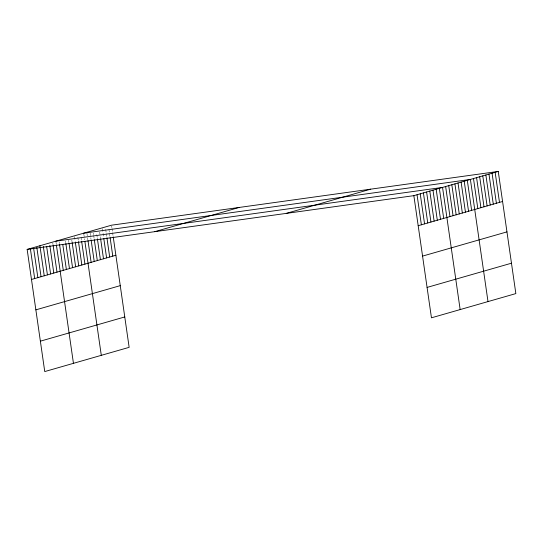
<?xml version="1.0" encoding="UTF-8"?>
<svg xmlns="http://www.w3.org/2000/svg" width="543" height="543" viewBox="0 0 543 543"><rect width="100%" height="100%" fill="white"/><g stroke="black" fill="none" stroke-linecap="round" stroke-linejoin="round"><path stroke-width="0.41" stroke-dasharray="2.71 2.04" d="M111.668 226.024L111.906 227.693M112.028 228.528L112.51 231.868M112.625 232.703L113.107 236.042M108.933 229.417L109.414 232.757M109.537 233.592L110.012 236.931M105.715 229.472L106.197 232.811M106.319 233.646L106.801 236.986M102.383 228.684L103.706 237.875M99.647 232.078L100.489 237.922M96.797 234.637L97.278 237.977M93.342 233.022L93.579 234.691M93.701 235.526L94.183 238.866M90.124 233.076L91.088 239.755M86.907 233.13L87.871 239.809M83.812 234.019L84.66 239.863M81.083 237.406L81.565 240.746M77.866 237.461L78.348 240.8M74.534 236.68L75.253 241.689M71.798 240.074L72.158 242.578M68.581 240.128L68.947 242.633M65.486 241.017L65.73 242.687M59.18 241.954L59.418 243.624M55.963 242.008L56.323 244.513M52.78 242.925L53.139 245.429"/><path stroke-width="0.81" d="M113.229 236.877L129.146 347.344L44.75 371.568L27.15 249.407L111.546 225.189L498.25 171.432L515.85 293.593L431.454 317.811L413.854 195.656L498.25 171.432M154.762 231.671L239.158 207.446M31.48 279.469L115.876 255.244M286.242 213.392L370.638 189.174M35.858 309.856L120.254 285.638M418.185 225.712L502.58 201.487M40.372 341.174L124.768 316.949M422.563 256.106L506.958 231.881M427.076 287.417L511.472 263.199M83.697 233.185L470.394 179.428L488.001 301.582M55.848 241.173L442.545 187.416L460.152 309.578M27.15 249.407L413.854 195.656M495.155 172.321L499.485 202.376M492.06 173.21L496.39 203.265M488.965 174.099L493.295 204.154M485.87 174.989L490.2 205.044M482.775 175.871L487.105 205.933M479.679 176.76L484.01 206.822M476.584 177.649L480.915 207.704M473.489 178.538L477.82 208.593M467.299 180.317L471.636 210.372M464.211 181.206L468.541 211.261M461.116 182.088L465.446 212.15M458.02 182.977L462.351 213.032M454.925 183.867L459.256 213.922M451.83 184.756L456.161 214.811M448.735 185.645L453.066 215.7M445.64 186.534L449.971 216.589M439.355 188.333L443.692 218.395M436.172 189.249L440.502 219.304M432.981 190.165L437.312 220.22M429.791 191.082L434.122 221.137M426.608 191.998L430.938 222.053M423.418 192.908L427.748 222.969M420.228 193.824L424.558 223.879M417.038 194.74L421.375 224.795M110.134 237.766L112.781 256.133M106.923 237.82L109.686 257.022M103.828 238.71L106.591 257.911M100.611 238.757L103.496 258.801M97.394 238.811L100.401 259.683M94.299 239.701L97.312 260.572M91.21 240.59L94.217 261.461M87.993 240.644L91.122 262.35M84.898 241.533L101.297 355.339M81.681 241.581L84.932 264.129M78.47 241.635L81.837 265.011M75.375 242.524L78.742 265.9M72.158 242.578L75.647 266.789M69.063 243.468L72.552 267.679M65.852 243.522L69.456 268.568M62.757 244.411L66.361 269.457M59.54 244.459L63.273 270.346M56.445 245.348L73.448 363.328M53.139 245.429L56.988 272.145M49.827 245.511L53.798 273.061M46.644 246.427L50.608 273.977M43.331 246.502L47.424 274.894M39.904 245.748L44.234 275.803M36.836 247.499L41.044 276.72M33.646 248.416L37.861 277.636M30.34 248.497L34.671 278.552"/></g></svg>
